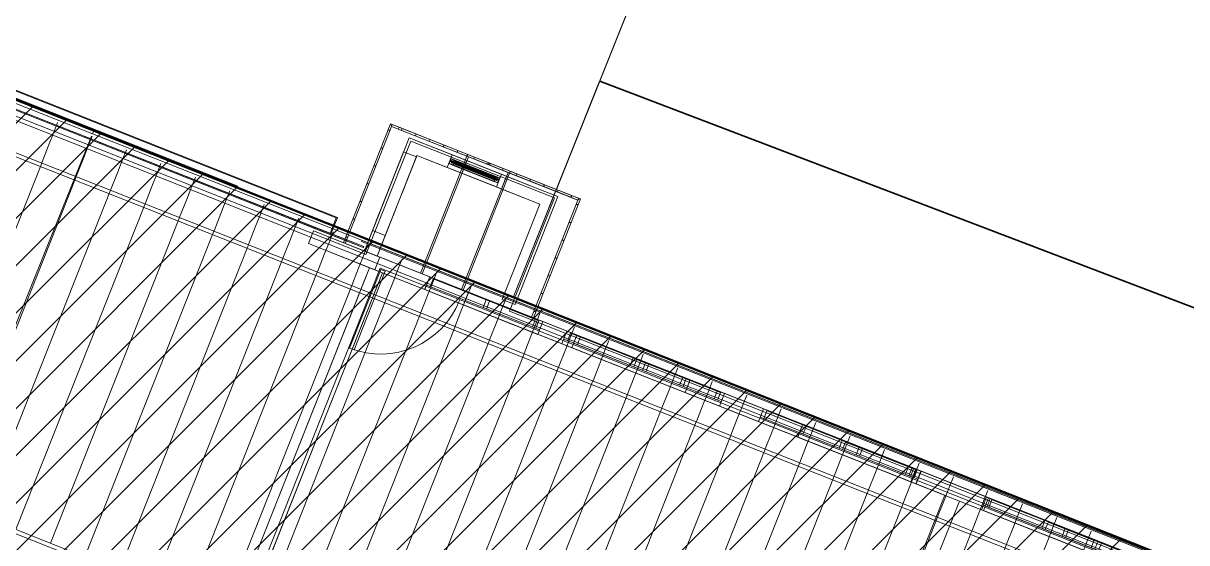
# Model space of a CAD drawing. Header units: metres. Extents: x -207 to 292, y -187 to 169.
# Drawn here: x -22.13 to -11.14, y 26.36 to 31.28 of the extents above; entities that cross this region are included whole.
import ezdxf

# ---------------------------------------------------------------- set-up
doc = ezdxf.new("R2010")
doc.units = ezdxf.units.M
doc.linetypes.add('Overhead', pattern=[0.003969, 0.002381, -0.001587])
for name, color, linetype, lineweight in [('A-CLNG', 7, 'Continuous', 9), ('A-DETL-GENF', 7, 'Continuous', 9), ('A-DETL-MEDM', 7, 'Continuous', 9), ('A-DOOR', 7, 'Continuous', 9), ('A-FLOR', 7, 'Continuous', 9), ('A-GLAZ', 7, 'Continuous', 9), ('A-ROOF', 7, 'Continuous', 9), ('A-ROOF-OTLN', 7, 'Continuous', 9), ('A-ROOF-PATT', 7, 'Continuous', 9), ('BORDE CAMINO', 7, 'Continuous', 35), ('C-BLDG-PADS', 7, 'Continuous', 9), ('C-TOPO', 7, 'Continuous', 9), ('edificios', 7, 'Continuous', 50), ('I-WALL', 7, 'Continuous', 9), ('VEREDAS', 7, 'Continuous', 9)]:
    doc.layers.add(name, color=color, linetype=linetype, lineweight=lineweight)
doc.layers.add('PR10-ARQ-PL-001-Emplazamiento-C-1_dwg', color=7, linetype='Continuous', lineweight=9, true_color=0x767676)
pattern_1 = [(45, (0, 0), (-0.2245064, 0.2245064), [])]

# ---------------------------------------------------------------- blocks, each defined once
blk = doc.blocks.new('FP_2-PLANTA EMPLAZAMIENTO ACTUALIZADO')
at = {"layer": 'A-ROOF'}
blk.add_line((-11.203, 26.164), (-31.747, 34.294), dxfattribs=at)
at = {"layer": 'A-ROOF-PATT', "color": 254, "true_color": 0xcbe5d8}
for p, q in [((-21.809, 30.337), (-21.843, 30.252)), ((-21.843, 30.252), (-21.895, 30.12)), ((-21.895, 30.12), (-21.959, 29.957)), ((-21.517, 30.123), (-21.569, 29.992)), ((-21.484, 30.208), (-21.517, 30.123)), ((-21.158, 30.079), (-21.192, 29.994)), ((-21.569, 29.992), (-21.634, 29.828)), ((-21.192, 29.994), (-21.244, 29.863)), ((-20.833, 29.95), (-20.867, 29.865)), ((-21.244, 29.863), (-21.309, 29.7)), ((-20.867, 29.865), (-20.919, 29.734)), ((-20.507, 29.822), (-20.541, 29.737)), ((-20.919, 29.734), (-20.983, 29.571)), ((-20.541, 29.737), (-20.593, 29.605)), ((-20.182, 29.693), (-20.216, 29.608)), ((-20.593, 29.605), (-20.658, 29.442)), ((-20.216, 29.608), (-20.268, 29.477)), ((-19.857, 29.564), (-19.89, 29.479)), ((-20.268, 29.477), (-20.332, 29.313)), ((-19.89, 29.479), (-19.942, 29.348)), ((-19.942, 29.348), (-20.007, 29.184)), ((-19.565, 29.35), (-19.617, 29.219)), ((-19.531, 29.435), (-19.565, 29.35)), ((-19.206, 29.306), (-19.239, 29.221)), ((-19.617, 29.219), (-19.681, 29.056)), ((-19.239, 29.221), (-19.291, 29.09)), ((-18.88, 29.178), (-18.914, 29.093)), ((-19.291, 29.09), (-19.356, 28.927)), ((-18.914, 29.093), (-18.966, 28.961)), ((-18.555, 29.049), (-18.588, 28.964)), ((-18.966, 28.961), (-19.03, 28.798)), ((-18.588, 28.964), (-18.64, 28.833)), ((-18.229, 28.92), (-18.263, 28.835)), ((-18.64, 28.833), (-18.705, 28.669)), ((-18.263, 28.835), (-18.315, 28.704)), ((-18.315, 28.704), (-18.38, 28.541)), ((-17.938, 28.706), (-17.99, 28.575)), ((-17.904, 28.791), (-17.938, 28.706)), ((-17.99, 28.575), (-18.054, 28.412)), ((-17.612, 28.578), (-17.664, 28.446)), ((-17.578, 28.662), (-17.612, 28.578)), ((-17.253, 28.534), (-17.287, 28.449)), ((-17.664, 28.446), (-17.729, 28.283)), ((-17.287, 28.449), (-17.339, 28.317)), ((-16.928, 28.405), (-16.961, 28.32)), ((-17.339, 28.317), (-17.403, 28.154)), ((-16.961, 28.32), (-17.013, 28.189)), ((-16.602, 28.276), (-16.636, 28.191)), ((-17.013, 28.189), (-17.078, 28.025)), ((-16.636, 28.191), (-16.688, 28.06)), ((-16.277, 28.147), (-16.31, 28.062)), ((-16.688, 28.06), (-16.752, 27.897)), ((-16.31, 28.062), (-16.362, 27.931)), ((-16.362, 27.931), (-16.427, 27.768)), ((-15.985, 27.934), (-16.037, 27.802)), ((-15.951, 28.019), (-15.985, 27.934)), ((-15.659, 27.805), (-15.711, 27.674)), ((-15.626, 27.89), (-15.659, 27.805)), ((-16.037, 27.802), (-16.101, 27.639)), ((-15.3, 27.761), (-15.334, 27.676)), ((-15.711, 27.674), (-15.776, 27.51)), ((-15.334, 27.676), (-15.386, 27.545)), ((-14.975, 27.632), (-15.009, 27.547)), ((-15.386, 27.545), (-15.451, 27.381)), ((-15.009, 27.547), (-15.061, 27.416)), ((-14.649, 27.503), (-14.683, 27.418)), ((-15.061, 27.416), (-15.125, 27.253)), ((-14.683, 27.418), (-14.735, 27.287)), ((-14.324, 27.375), (-14.358, 27.29)), ((-14.735, 27.287), (-14.8, 27.124)), ((-14.358, 27.29), (-14.41, 27.158)), ((-14.41, 27.158), (-14.474, 26.995)), ((-14.032, 27.161), (-14.084, 27.03)), ((-13.999, 27.246), (-14.032, 27.161)), ((-13.673, 27.117), (-13.707, 27.032)), ((-14.084, 27.03), (-14.149, 26.866)), ((-13.707, 27.032), (-13.759, 26.901)), ((-13.348, 26.988), (-13.381, 26.903)), ((-13.759, 26.901), (-13.823, 26.738)), ((-13.381, 26.903), (-13.433, 26.772)), ((-13.022, 26.859), (-13.056, 26.774)), ((-13.433, 26.772), (-13.498, 26.609)), ((-13.056, 26.774), (-13.108, 26.643)), ((-12.697, 26.731), (-12.73, 26.646)), ((-13.108, 26.643), (-13.172, 26.48)), ((-12.73, 26.646), (-12.782, 26.514)), ((-12.371, 26.602), (-12.405, 26.517)), ((-12.782, 26.514), (-12.847, 26.351)), ((-12.405, 26.517), (-12.457, 26.386)), ((-12.457, 26.386), (-12.522, 26.222)), ((-12.08, 26.388), (-12.132, 26.257)), ((-12.046, 26.473), (-12.08, 26.388))]:
    blk.add_line(p, q, dxfattribs=at)
blk = doc.blocks.new('Ventana Fija Truebond QT - FCA_N_Ventana Fija 500 x 1250-2101290-PLANTA EMPLAZAMIENTO ACTUALIZADO')
at = {"layer": 'A-GLAZ'}
for p, q in [((-0.25, 0.025), (-0.25, 0.022)), ((0.25, 0.025), (-0.25, 0.025)), ((-0.25, 0.025), (0.25, 0.025)), ((-0.25, 0.022), (-0.25, 0.025)), ((0.25, 0.022), (-0.25, 0.022)), ((0.25, 0.022), (-0.25, 0.022)), ((-0.249, 0.022), (-0.248, 0.024)), ((-0.248, 0.024), (-0.249, 0.022)), ((0.249, 0.022), (-0.249, 0.022)), ((-0.249, 0.022), (0.249, 0.022)), ((0.248, 0.024), (-0.248, 0.024)), ((0.248, 0.024), (-0.248, 0.024)), ((-0.246, 0.01), (-0.247, 0.008)), ((-0.247, 0.008), (-0.246, 0.01)), ((0.247, 0.008), (-0.247, 0.008)), ((0.247, 0.008), (-0.247, 0.008)), ((-0.246, 0.024), (-0.246, 0.01)), ((0.246, 0.024), (-0.246, 0.024)), ((-0.246, 0.024), (0.246, 0.024)), ((-0.246, 0.01), (-0.246, 0.024)), ((0.246, 0.01), (-0.246, 0.01)), ((-0.246, 0.01), (0.246, 0.01)), ((-0.244, 0.008), (-0.244, 0.009)), ((-0.244, 0.009), (-0.244, -0.001)), ((0.244, 0.009), (-0.244, 0.009)), ((-0.244, 0.009), (-0.244, 0.008)), ((-0.244, 0.009), (0.244, 0.009)), ((-0.244, -0.001), (-0.244, 0.009)), ((0.244, 0.008), (-0.244, 0.008)), ((-0.244, 0.008), (0.244, 0.008)), ((-0.235, 0.008), (-0.234, 0.009)), ((-0.234, 0.009), (-0.235, 0.008)), ((-0.235, 0), (-0.235, 0.008)), ((0.235, 0.008), (-0.235, 0.008)), ((-0.235, 0.008), (-0.235, 0)), ((-0.235, 0.008), (0.235, 0.008)), ((-0.234, -0.001), (-0.235, 0)), ((0.235, 0), (-0.235, 0)), ((-0.235, 0), (-0.234, -0.001)), ((-0.235, 0), (0.235, 0)), ((-0.234, 0.009), (-0.234, 0.008)), ((0.234, 0.009), (-0.234, 0.009)), ((-0.234, 0.009), (0.234, 0.009)), ((-0.234, 0.008), (-0.234, 0.009)), ((0.234, 0.008), (-0.234, 0.008)), ((0.234, 0.008), (-0.234, 0.008)), ((-0.232, 0.01), (-0.232, 0.024)), ((0.232, 0.024), (-0.232, 0.024)), ((0.232, 0.024), (-0.232, 0.024)), ((-0.232, 0.024), (-0.232, 0.01)), ((-0.231, 0.008), (-0.232, 0.01)), ((0.232, 0.01), (-0.232, 0.01)), ((-0.232, 0.01), (-0.231, 0.008)), ((-0.232, 0.01), (0.232, 0.01)), ((0.231, 0.008), (-0.231, 0.008)), ((-0.231, 0.008), (0.231, 0.008)), ((-0.215, 0.022), (-0.216, 0.022)), ((-0.216, 0.022), (-0.216, 0.018)), ((0.216, 0.022), (-0.216, 0.022)), ((-0.216, 0.022), (-0.215, 0.022)), ((-0.216, 0.022), (0.216, 0.022)), ((-0.216, 0.018), (-0.216, 0.022)), ((-0.216, -0.006), (-0.216, 0.018)), ((-0.216, 0.018), (-0.216, -0.006)), ((-0.216, 0.018), (0.216, 0.018)), ((-0.216, 0.018), (0.216, 0.018)), ((-0.216, 0.018), (-0.215, 0.017)), ((0.216, 0.018), (-0.216, 0.018)), ((-0.216, 0.018), (0.216, 0.018)), ((-0.215, 0.017), (-0.216, 0.018)), ((-0.215, 0.024), (-0.215, 0.022)), ((0.215, 0.024), (-0.215, 0.024)), ((-0.215, 0.024), (0.215, 0.024)), ((-0.215, 0.022), (-0.215, 0.024)), ((0.215, 0.022), (-0.215, 0.022)), ((-0.215, 0.022), (0.215, 0.022)), ((0.215, 0.017), (-0.215, 0.017)), ((0.215, 0.017), (-0.215, 0.017)), ((-0.213, 0.017), (-0.213, 0.018)), ((0.213, 0.018), (-0.213, 0.018)), ((0.213, 0.018), (-0.213, 0.018)), ((-0.213, 0.018), (-0.213, 0.017)), ((0.213, 0.017), (-0.213, 0.017)), ((-0.213, 0.017), (0.213, 0.017)), ((-0.212, 0.018), (-0.212, 0.016)), ((0.212, 0.018), (-0.212, 0.018)), ((-0.212, 0.018), (0.212, 0.018)), ((-0.212, 0.016), (-0.212, 0.018)), ((0.212, 0.016), (-0.212, 0.016)), ((0.212, 0.016), (-0.212, 0.016)), ((-0.211, 0.016), (-0.211, 0.018)), ((0.211, 0.018), (-0.211, 0.018)), ((0.211, 0.018), (-0.211, 0.018)), ((-0.211, 0.018), (-0.211, 0.016)), ((0.211, 0.016), (-0.211, 0.016)), ((-0.211, 0.016), (0.211, 0.016)), ((-0.21, 0.018), (-0.209, 0.016)), ((0.21, 0.018), (-0.21, 0.018)), ((-0.21, 0.018), (0.21, 0.018)), ((-0.209, 0.016), (-0.21, 0.018)), ((-0.208, 0.016), (-0.209, 0.018)), ((0.209, 0.018), (-0.209, 0.018)), ((0.209, 0.018), (-0.209, 0.018)), ((-0.209, 0.018), (-0.208, 0.016)), ((0.209, 0.016), (-0.209, 0.016)), ((0.209, 0.016), (-0.209, 0.016)), ((-0.208, 0.022), (-0.208, 0.025)), ((0.208, 0.025), (-0.208, 0.025)), ((0.208, 0.025), (-0.208, 0.025)), ((-0.208, 0.025), (-0.208, 0.022)), ((0.208, 0.022), (-0.208, 0.022)), ((-0.208, 0.022), (0.208, 0.022)), ((0.208, 0.016), (-0.208, 0.016)), ((-0.208, 0.016), (0.208, 0.016)), ((-0.205, 0.017), (-0.207, 0.022)), ((0.207, 0.022), (-0.207, 0.022)), ((0.207, 0.022), (-0.207, 0.022)), ((-0.207, 0.022), (-0.205, 0.017)), ((-0.207, 0.018), (-0.207, 0.017)), ((0.207, 0.018), (-0.207, 0.018)), ((-0.207, 0.018), (0.207, 0.018)), ((-0.207, 0.017), (-0.207, 0.018)), ((-0.207, 0.017), (-0.205, 0.017)), ((0.207, 0.017), (-0.207, 0.017)), ((-0.207, 0.017), (0.207, 0.017)), ((-0.205, 0.017), (-0.207, 0.017)), ((0.205, 0.017), (-0.205, 0.017)), ((-0.205, 0.017), (0.205, 0.017)), ((0.205, 0.017), (0.207, 0.022)), ((0.205, 0.017), (0.207, 0.022)), ((0.207, 0.017), (0.205, 0.017)), ((0.207, 0.017), (0.205, 0.017)), ((0.207, 0.018), (0.207, 0.017)), ((0.207, 0.018), (0.207, 0.017)), ((0.208, 0.022), (0.208, 0.025)), ((0.208, 0.022), (0.208, 0.025)), ((0.208, 0.016), (0.209, 0.018)), ((0.208, 0.016), (0.209, 0.018)), ((0.21, 0.018), (0.209, 0.016)), ((0.21, 0.018), (0.209, 0.016)), ((0.211, 0.016), (0.211, 0.018)), ((0.211, 0.016), (0.211, 0.018)), ((0.212, 0.018), (0.212, 0.016)), ((0.212, 0.018), (0.212, 0.016)), ((0.213, 0.017), (0.213, 0.018)), ((0.213, 0.017), (0.213, 0.018)), ((0.215, 0.024), (0.215, 0.022)), ((0.215, 0.024), (0.215, 0.022)), ((0.215, 0.022), (0.216, 0.022)), ((0.215, 0.022), (0.216, 0.022)), ((0.216, 0.018), (0.215, 0.017)), ((0.216, 0.018), (0.215, 0.017)), ((0.216, 0.022), (0.216, 0.018)), ((0.216, 0.022), (0.216, 0.018)), ((0.216, 0.018), (0.216, -0.006)), ((0.216, 0.018), (0.216, -0.006)), ((0.231, 0.008), (0.232, 0.01)), ((0.231, 0.008), (0.232, 0.01)), ((0.232, 0.01), (0.232, 0.024)), ((0.232, 0.01), (0.232, 0.024)), ((0.235, 0.008), (0.234, 0.009)), ((0.234, 0.009), (0.234, 0.008)), ((0.235, 0.008), (0.234, 0.009)), ((0.234, 0.009), (0.234, 0.008)), ((0.234, -0.001), (0.235, 0)), ((0.234, -0.001), (0.235, 0)), ((0.235, 0), (0.235, 0.008)), ((0.235, 0), (0.235, 0.008)), ((0.244, 0.008), (0.244, 0.009)), ((0.244, 0.009), (0.244, -0.001)), ((0.244, 0.008), (0.244, 0.009)), ((0.244, 0.009), (0.244, -0.001)), ((0.246, 0.024), (0.246, 0.01)), ((0.246, 0.024), (0.246, 0.01)), ((0.246, 0.01), (0.247, 0.008)), ((0.246, 0.01), (0.247, 0.008)), ((0.249, 0.022), (0.248, 0.024)), ((0.249, 0.022), (0.248, 0.024)), ((0.25, 0.025), (0.25, 0.022)), ((0.25, 0.025), (0.25, 0.022)), ((-0.25, -0.023), (-0.25, -0.025)), ((0.25, -0.023), (-0.25, -0.023)), ((-0.25, -0.023), (0.25, -0.023)), ((-0.25, -0.025), (-0.25, -0.023)), ((-0.25, -0.025), (0.25, -0.025)), ((0.25, -0.025), (-0.25, -0.025)), ((-0.249, -0.024), (-0.249, -0.023)), ((0.249, -0.023), (-0.249, -0.023)), ((0.249, -0.023), (-0.249, -0.023)), ((-0.249, -0.023), (-0.249, -0.024)), ((0.249, -0.024), (-0.249, -0.024)), ((-0.249, -0.024), (0.249, -0.024)), ((-0.247, 0), (-0.246, -0.002)), ((0.247, 0), (-0.247, 0)), ((-0.247, 0), (0.247, 0)), ((-0.246, -0.002), (-0.247, 0)), ((-0.246, -0.002), (-0.246, -0.024)), ((0.246, -0.002), (-0.246, -0.002)), ((-0.246, -0.002), (0.246, -0.002)), ((-0.246, -0.024), (-0.246, -0.002)), ((0.246, -0.024), (-0.246, -0.024)), ((0.246, -0.024), (-0.246, -0.024)), ((-0.244, -0.001), (-0.244, 0)), ((0.244, 0), (-0.244, 0)), ((0.244, 0), (-0.244, 0)), ((-0.244, 0), (-0.244, -0.001)), ((0.244, -0.001), (-0.244, -0.001)), ((-0.244, -0.001), (0.244, -0.001)), ((-0.234, 0), (-0.234, -0.001)), ((0.234, 0), (-0.234, 0)), ((-0.234, 0), (0.234, 0)), ((-0.234, -0.001), (-0.234, 0)), ((0.234, -0.001), (-0.234, -0.001)), ((-0.234, -0.001), (0.234, -0.001)), ((-0.232, -0.004), (-0.231, 0)), ((-0.231, 0), (-0.232, -0.004)), ((0.232, -0.004), (-0.232, -0.004)), ((-0.232, -0.004), (0.232, -0.004)), ((0.231, 0), (-0.231, 0)), ((0.231, 0), (-0.231, 0)), ((-0.231, -0.007), (-0.229, -0.006)), ((-0.229, -0.006), (-0.231, -0.007)), ((-0.23, -0.009), (-0.231, -0.007)), ((0.231, -0.007), (-0.231, -0.007)), ((-0.231, -0.007), (-0.23, -0.009)), ((-0.231, -0.007), (0.231, -0.007)), ((-0.228, -0.01), (-0.23, -0.009)), ((0.23, -0.009), (-0.23, -0.009)), ((-0.23, -0.009), (-0.228, -0.01)), ((-0.23, -0.009), (0.23, -0.009)), ((-0.229, -0.006), (-0.229, -0.007)), ((0.229, -0.006), (-0.229, -0.006)), ((-0.229, -0.006), (0.229, -0.006)), ((-0.229, -0.007), (-0.229, -0.006)), ((-0.229, -0.007), (-0.227, -0.007)), ((0.229, -0.007), (-0.229, -0.007)), ((-0.229, -0.007), (0.229, -0.007)), ((-0.227, -0.007), (-0.229, -0.007)), ((0.228, -0.01), (-0.228, -0.01)), ((-0.228, -0.01), (0.228, -0.01)), ((-0.228, -0.025), (-0.227, -0.025)), ((0.228, -0.025), (-0.228, -0.025)), ((-0.228, -0.025), (0.228, -0.025)), ((-0.227, -0.025), (-0.228, -0.025)), ((-0.227, -0.007), (-0.227, -0.004)), ((0.227, -0.004), (-0.227, -0.004)), ((0.227, -0.004), (-0.227, -0.004)), ((-0.227, -0.004), (-0.227, -0.007)), ((0.227, -0.007), (-0.227, -0.007)), ((-0.227, -0.007), (0.227, -0.007)), ((-0.227, -0.025), (-0.227, -0.025)), ((0.227, -0.025), (-0.227, -0.025)), ((0.227, -0.025), (-0.227, -0.025)), ((0.227, -0.025), (-0.227, -0.025)), ((-0.227, -0.025), (0.227, -0.025)), ((-0.227, -0.025), (-0.227, -0.025)), ((-0.216, -0.006), (-0.218, -0.007)), ((-0.218, -0.007), (-0.216, -0.006)), ((-0.218, -0.007), (-0.218, -0.007)), ((0.218, -0.007), (-0.218, -0.007)), ((-0.218, -0.007), (-0.212, -0.01)), ((0.218, -0.007), (-0.218, -0.007)), ((-0.218, -0.007), (0.218, -0.007)), ((-0.218, -0.007), (-0.218, -0.007)), ((-0.218, -0.007), (0.218, -0.007)), ((-0.212, -0.01), (-0.218, -0.007)), ((-0.215, -0.006), (-0.216, -0.005)), ((-0.216, -0.005), (-0.216, -0.006)), ((0.216, -0.005), (-0.216, -0.005)), ((-0.216, -0.005), (-0.215, -0.006)), ((-0.216, -0.005), (0.216, -0.005)), ((-0.216, -0.006), (-0.216, -0.005)), ((-0.216, -0.006), (0.216, -0.006)), ((0.216, -0.006), (-0.216, -0.006)), ((0.216, -0.006), (-0.216, -0.006)), ((-0.216, -0.006), (0.216, -0.006)), ((-0.215, -0.006), (-0.215, -0.006)), ((0.215, -0.006), (-0.215, -0.006)), ((0.215, -0.006), (-0.215, -0.006)), ((-0.215, -0.006), (0.215, -0.006)), ((-0.215, -0.006), (-0.215, -0.006)), ((-0.215, -0.006), (0.215, -0.006)), ((-0.212, -0.005), (-0.212, -0.006)), ((0.212, -0.005), (-0.212, -0.005)), ((-0.212, -0.005), (0.212, -0.005)), ((-0.212, -0.006), (-0.212, -0.005)), ((0.212, -0.006), (-0.212, -0.006)), ((0.212, -0.006), (-0.212, -0.006)), ((0.212, -0.01), (-0.212, -0.01)), ((0.212, -0.01), (-0.212, -0.01)), ((-0.21, -0.006), (-0.21, -0.005)), ((0.21, -0.005), (-0.21, -0.005)), ((0.21, -0.005), (-0.21, -0.005)), ((-0.21, -0.005), (-0.21, -0.006)), ((0.21, -0.006), (-0.21, -0.006)), ((-0.21, -0.006), (0.21, -0.006)), ((-0.207, -0.006), (-0.208, -0.006)), ((0.208, -0.006), (-0.208, -0.006)), ((0.208, -0.006), (-0.208, -0.006)), ((-0.208, -0.006), (-0.207, -0.006)), ((-0.208, -0.025), (-0.208, -0.01)), ((0.208, -0.01), (-0.208, -0.01)), ((0.208, -0.01), (-0.208, -0.01)), ((-0.208, -0.01), (-0.208, -0.025)), ((0.208, -0.025), (-0.208, -0.025)), ((-0.208, -0.025), (0.208, -0.025)), ((-0.207, -0.01), (-0.206, -0.006)), ((0.207, -0.006), (-0.207, -0.006)), ((-0.206, -0.006), (-0.207, -0.01)), ((-0.207, -0.006), (0.207, -0.006)), ((0.207, -0.01), (-0.207, -0.01)), ((-0.207, -0.01), (0.207, -0.01)), ((0.206, -0.006), (-0.206, -0.006)), ((0.206, -0.006), (-0.206, -0.006)), ((0.207, -0.01), (0.206, -0.006)), ((0.207, -0.01), (0.206, -0.006)), ((0.207, -0.006), (0.208, -0.006)), ((0.207, -0.006), (0.208, -0.006)), ((0.208, -0.025), (0.208, -0.01)), ((0.208, -0.025), (0.208, -0.01)), ((0.21, -0.006), (0.21, -0.005)), ((0.21, -0.006), (0.21, -0.005)), ((0.212, -0.005), (0.212, -0.006)), ((0.212, -0.005), (0.212, -0.006)), ((0.218, -0.007), (0.212, -0.01)), ((0.218, -0.007), (0.212, -0.01)), ((0.215, -0.006), (0.216, -0.005)), ((0.215, -0.006), (0.216, -0.005)), ((0.215, -0.006), (0.215, -0.006)), ((0.215, -0.006), (0.215, -0.006)), ((0.216, -0.005), (0.216, -0.006)), ((0.216, -0.005), (0.216, -0.006)), ((0.216, -0.006), (0.218, -0.007)), ((0.216, -0.006), (0.218, -0.007)), ((0.218, -0.007), (0.218, -0.007)), ((0.218, -0.007), (0.218, -0.007)), ((0.227, -0.007), (0.227, -0.004)), ((0.227, -0.007), (0.227, -0.004)), ((0.229, -0.007), (0.227, -0.007)), ((0.229, -0.007), (0.227, -0.007)), ((0.228, -0.025), (0.227, -0.025)), ((0.227, -0.025), (0.227, -0.025)), ((0.228, -0.025), (0.227, -0.025)), ((0.227, -0.025), (0.227, -0.025)), ((0.228, -0.01), (0.23, -0.009)), ((0.228, -0.01), (0.23, -0.009)), ((0.231, -0.007), (0.229, -0.006)), ((0.229, -0.006), (0.229, -0.007)), ((0.231, -0.007), (0.229, -0.006)), ((0.229, -0.006), (0.229, -0.007)), ((0.23, -0.009), (0.231, -0.007)), ((0.23, -0.009), (0.231, -0.007)), ((0.232, -0.004), (0.231, 0)), ((0.232, -0.004), (0.231, 0)), ((0.234, 0), (0.234, -0.001)), ((0.234, 0), (0.234, -0.001)), ((0.244, -0.001), (0.244, 0)), ((0.244, -0.001), (0.244, 0)), ((0.247, 0), (0.246, -0.002)), ((0.247, 0), (0.246, -0.002)), ((0.246, -0.002), (0.246, -0.024)), ((0.246, -0.002), (0.246, -0.024)), ((0.249, -0.024), (0.249, -0.023)), ((0.249, -0.024), (0.249, -0.023)), ((0.25, -0.023), (0.25, -0.025)), ((0.25, -0.023), (0.25, -0.025))]:
    blk.add_line(p, q, dxfattribs=at)
blk = doc.blocks.new('M_Door-Opening - 800 x 2100 mm-2101246-PLANTA EMPLAZAMIENTO ACTUALIZADO')
at = {"layer": 'A-DETL-GENF', "linetype": 'Overhead'}
for p, q in [((0.392, 0.065), (-0.408, 0.065)), ((-0.408, -0.065), (0.392, -0.065))]:
    blk.add_line(p, q, dxfattribs=at)
at = {"layer": 'A-DETL-MEDM'}
for p, q in [((-0.408, 0.065), (-0.408, -0.065)), ((0.392, -0.065), (0.392, 0.065))]:
    blk.add_line(p, q, dxfattribs=at)
blk = doc.blocks.new('M_Door-Exterior-Single-Two_Lite - FCA_N_Puerta de aluminio 2 800 x 2100mm 2-2101926-PLANTA EMPLAZAMIENTO ACTUALIZADO')
at = {"layer": 'A-DOOR'}
for p, q in [((0.4, 0.84635), (0.355, 0.84635)), ((0.355, 0.84635), (0.355, 0.04635)), ((0.4, 0.04635), (0.4, 0.84635)), ((0.355, 0.04635), (0.4, 0.04635))]:
    blk.add_line(p, q, dxfattribs=at)
blk.add_arc((0.4, 0.04635), 0.8, 90, 180, dxfattribs=at)
blk = doc.blocks.new('FCA_N_Ventana corredera - FCA_N_Ventana corredera B 0_60 X 1_60-2102320-PLANTA EMPLAZAMIENTO ACTUALIZADO')
at = {"layer": 'A-GLAZ'}
for p, q in [((0.8, 0.065), (-0.8, 0.065)), ((-0.8, 0.065), (-0.8, -0.065)), ((-0.8, 0.065), (0.8, 0.065)), ((-0.762, -0.018), (-0.762, 0.065)), ((-0.762, 0.065), (-0.762, -0.018)), ((0, 0.06), (-0.762, 0.06)), ((-0.727, 0.065), (-0.727, 0.06)), ((-0.035, 0.063), (-0.727, 0.063)), ((-0.035, 0.065), (-0.035, 0.06)), ((0, 0.06), (0, 0.065)), ((0, 0.06), (0.762, 0.06)), ((0, 0.06), (0, -0.018)), ((0.035, -0.018), (0.035, 0.06)), ((0.035, 0.058), (0.727, 0.058)), ((0.727, -0.018), (0.727, 0.06)), ((0.762, 0.065), (0.762, -0.018)), ((0.8, -0.065), (0.8, 0.065)), ((-0.8, -0.018), (0.8, -0.018)), ((-0.8, -0.018), (0.8, -0.018)), ((-0.8, -0.065), (0.8, -0.065))]:
    blk.add_line(p, q, dxfattribs=at)
blk = doc.blocks.new('FCA_N_Ventana corredera - FCA_N_Ventana corredera B 1_15 x 1_15-2103468-PLANTA EMPLAZAMIENTO ACTUALIZADO')
at = {"layer": 'A-GLAZ'}
for p, q in [((0.575, 0.065), (-0.575, 0.065)), ((-0.575, 0.065), (-0.575, -0.065)), ((-0.575, 0.065), (0.575, 0.065)), ((-0.537, -0.018), (-0.537, 0.065)), ((-0.537, 0.065), (-0.537, -0.018)), ((0, 0.06), (-0.537, 0.06)), ((-0.502, 0.065), (-0.502, 0.06)), ((-0.035, 0.063), (-0.502, 0.063)), ((-0.035, 0.065), (-0.035, 0.06)), ((0, 0.06), (0, 0.065)), ((0, 0.06), (0.537, 0.06)), ((0, 0.06), (0, -0.018)), ((0.035, -0.018), (0.035, 0.06)), ((0.035, 0.058), (0.502, 0.058)), ((0.502, -0.018), (0.502, 0.06)), ((0.537, 0.065), (0.537, -0.018)), ((0.575, -0.065), (0.575, 0.065)), ((-0.575, -0.018), (0.575, -0.018)), ((-0.575, -0.018), (0.575, -0.018)), ((-0.575, -0.065), (0.575, -0.065))]:
    blk.add_line(p, q, dxfattribs=at)
blk = doc.blocks.new('YADRAN_LASQUEMAS_ARQ_MO_001_OFIC ADM_rvt-1-PLANTA EMPLAZAMIENTO ACTUALIZADO')
at = {"layer": 'A-ROOF-PATT', "true_color": 0x008040}
h = blk.add_hatch(dxfattribs=at)
h.set_pattern_fill('FP_5', color=116, style=0, pattern_type=2)
h.set_pattern_definition([(248.41, (-22.244, 28.286), (0.325444, -0.128787), [])])
h.paths.add_polyline_path([(-12.582, 22.681), (-11.363, 25.762), (-31.907, 33.891), (-33.126, 30.811), (-12.632, 22.701)])
at = {"layer": 'A-ROOF-PATT', "true_color": 0xc0c0c0}
h = blk.add_hatch(dxfattribs=at)
h.set_pattern_fill('FP_19', color=9, style=0, pattern_type=2)
h.set_pattern_definition([(180, (-18.879, 29.76), (-2e-17, -0.1684), [])])
h.paths.add_polyline_path([(-19.093, 29.195), (-18.655, 30.301), (-18.668, 30.319), (-19.11, 29.202)])
h = blk.add_hatch(dxfattribs=at)
h.set_pattern_fill('FP_18', color=9, style=0, pattern_type=2)
h.set_pattern_definition([(180, (-18.66, 30.314), (-2e-17, -0.1684), [])])
h.paths.add_polyline_path([(-18.655, 30.301), (-18.655, 30.322), (-18.663, 30.319)])
h = blk.add_hatch(dxfattribs=at)
h.set_pattern_fill('FP_17', color=9, style=0, pattern_type=2)
h.set_pattern_definition([(248.41, (-18.295, 30.169), (0.13186, -0.05218), [])])
h.paths.add_polyline_path([(-17.943, 30.02), (-17.936, 30.037), (-18.648, 30.319), (-18.648, 30.299), (-18.304, 30.162)])
h = blk.add_hatch(dxfattribs=at)
h.set_pattern_fill('FP_16', color=9, style=0, pattern_type=2)
h.set_pattern_definition([(180, (-17.738, 29.949), (-2e-17, -0.1684), [])])
h.paths.add_polyline_path([(-17.541, 29.861), (-17.534, 29.878), (-17.936, 30.037), (-17.943, 30.02), (-17.774, 29.953)])
h = blk.add_hatch(dxfattribs=at)
h.set_pattern_fill('FP_15', color=9, style=0, pattern_type=2)
h.set_pattern_definition([(68.41, (-17.215, 29.742), (-0.129815, 0.05137), [])])
h.paths.add_polyline_path([(-16.895, 29.605), (-16.895, 29.625), (-17.534, 29.878), (-17.541, 29.861), (-16.922, 29.616)])
h = blk.add_hatch(dxfattribs=at)
h.set_pattern_fill('FP_13', color=9, style=0, pattern_type=2)
h.set_pattern_definition([(180, (-17.102, 29.057), (-2e-17, -0.1684), [])])
h.paths.add_polyline_path([(-17.315, 28.492), (-16.871, 29.616), (-16.895, 29.605), (-17.333, 28.499)])
h = blk.add_hatch(dxfattribs=at)
h.set_pattern_fill('FP_14', color=9, style=0, pattern_type=2)
h.set_pattern_definition([(180, (-16.883, 29.61), (-2e-17, -0.1684), [])])
h.paths.add_polyline_path([(-16.895, 29.605), (-16.871, 29.616), (-16.888, 29.623)])
at = {"layer": 'A-CLNG'}
for p, q in [((-18.742, 28.916), (-19.824, 26.183)), ((-19.824, 26.183), (-18.742, 28.916)), ((-11.426, 26.021), (-18.742, 28.916)), ((-18.742, 28.916), (-11.426, 26.021))]:
    blk.add_line(p, q, dxfattribs=at)
at = {"layer": 'A-FLOR'}
for p, q in [((-31.783, 34.19), (-18.898, 29.091)), ((-18.898, 29.091), (-31.783, 34.19)), ((-18.898, 29.091), (-18.474, 30.162)), ((-18.474, 30.162), (-18.898, 29.091)), ((-18.474, 30.162), (-17.117, 29.626)), ((-17.117, 29.626), (-18.474, 30.162)), ((-17.117, 29.626), (-17.541, 28.554)), ((-17.541, 28.554), (-17.117, 29.626)), ((-21.827, 21.215), (-18.775, 28.929)), ((-18.775, 28.929), (-21.827, 21.215)), ((-18.775, 28.929), (-18.762, 28.962)), ((-18.762, 28.962), (-18.775, 28.929)), ((-18.762, 28.962), (-11.381, 26.041)), ((-11.381, 26.041), (-18.762, 28.962)), ((-17.541, 28.554), (-11.29, 26.08)), ((-11.29, 26.08), (-17.541, 28.554))]:
    blk.add_line(p, q, dxfattribs=at)
at = {"layer": 'A-ROOF'}
for p, q in [((-11.203, 26.164), (-31.747, 34.294)), ((-31.803, 34.155), (-11.259, 26.025)), ((-11.376, 25.728), (-31.92, 33.858)), ((-31.907, 33.891), (-11.363, 25.762)), ((-12.595, 22.647), (-33.139, 30.777)), ((-33.126, 30.811), (-12.582, 22.681)), ((-18.655, 30.301), (-19.093, 29.195)), ((-19.093, 29.195), (-18.655, 30.301)), ((-18.655, 30.301), (-17.943, 30.02)), ((-17.929, 30.014), (-18.655, 30.301)), ((-18.381, 28.913), (-17.943, 30.02)), ((-18.367, 28.908), (-17.929, 30.014)), ((-17.943, 30.02), (-17.541, 29.861)), ((-17.555, 29.866), (-17.929, 30.014)), ((-17.993, 28.76), (-17.555, 29.866)), ((-17.979, 28.754), (-17.541, 29.861)), ((-16.895, 29.605), (-17.555, 29.866)), ((-17.541, 29.861), (-16.895, 29.605)), ((-17.333, 28.499), (-16.895, 29.605)), ((-17.333, 28.499), (-16.895, 29.605)), ((-19.093, 29.195), (-18.367, 28.908)), ((-18.381, 28.913), (-19.093, 29.195)), ((-17.979, 28.754), (-18.381, 28.913)), ((-18.367, 28.908), (-17.993, 28.76)), ((-17.993, 28.76), (-17.333, 28.499)), ((-17.333, 28.499), (-17.979, 28.754))]:
    blk.add_line(p, q, dxfattribs=at)
at = {"layer": 'A-ROOF-OTLN'}
for p, q in [((-18.666, 30.326), (-19.11, 29.202)), ((-19.11, 29.202), (-18.666, 30.326)), ((-19.093, 29.195), (-18.655, 30.301)), ((-19.093, 29.195), (-18.655, 30.301)), ((-18.648, 30.319), (-18.666, 30.326)), ((-18.666, 30.326), (-18.584, 30.294)), ((-18.648, 30.319), (-18.655, 30.301)), ((-18.655, 30.301), (-17.943, 30.02)), ((-18.655, 30.301), (-18.591, 30.276)), ((-17.936, 30.037), (-18.648, 30.319)), ((-18.591, 30.276), (-18.584, 30.294)), ((-18.591, 30.276), (-17.879, 29.994)), ((-18.584, 30.294), (-17.872, 30.012)), ((-17.936, 30.037), (-17.943, 30.02)), ((-17.943, 30.02), (-17.541, 29.861)), ((-17.534, 29.878), (-17.936, 30.037)), ((-17.879, 29.994), (-17.872, 30.012)), ((-17.872, 30.012), (-17.601, 29.905)), ((-17.879, 29.994), (-17.608, 29.887)), ((-17.608, 29.887), (-17.601, 29.905)), ((-17.601, 29.905), (-16.955, 29.649)), ((-17.608, 29.887), (-16.962, 29.631)), ((-17.534, 29.878), (-17.541, 29.861)), ((-17.541, 29.861), (-16.895, 29.605)), ((-16.888, 29.623), (-17.534, 29.878)), ((-16.895, 29.605), (-17.333, 28.499)), ((-16.895, 29.605), (-17.333, 28.499)), ((-17.315, 28.492), (-16.871, 29.616)), ((-16.871, 29.616), (-17.315, 28.492)), ((-16.962, 29.631), (-16.955, 29.649)), ((-16.962, 29.631), (-16.895, 29.605)), ((-16.955, 29.649), (-16.871, 29.616)), ((-16.888, 29.623), (-16.895, 29.605)), ((-16.871, 29.616), (-16.888, 29.623)), ((-19.11, 29.202), (-19.093, 29.195)), ((-19.093, 29.195), (-19.11, 29.202)), ((-17.315, 28.492), (-17.333, 28.499)), ((-17.333, 28.499), (-17.315, 28.492))]:
    blk.add_line(p, q, dxfattribs=at)
at = {"layer": 'I-WALL'}
for p, q in [((-18.922, 29.155), (-31.76, 34.236)), ((-31.756, 34.245), (-18.918, 29.165)), ((-27.639, 32.784), (-19.178, 29.436)), ((-19.178, 29.436), (-27.639, 32.784)), ((-27.635, 32.793), (-19.165, 29.441)), ((-19.165, 29.441), (-27.635, 32.793)), ((-20.107, 29.738), (-23.991, 31.275)), ((-23.991, 31.275), (-20.107, 29.738)), ((-20.11, 29.729), (-23.985, 31.262)), ((-23.985, 31.262), (-20.11, 29.729)), ((-23.211, 30.853), (-20.49, 29.776)), ((-20.486, 29.785), (-23.207, 30.862)), ((-18.536, 30.074), (-18.488, 30.195)), ((-18.488, 30.195), (-18.536, 30.074)), ((-17.206, 29.687), (-18.488, 30.195)), ((-18.488, 30.195), (-17.943, 29.979)), ((-18.912, 29.123), (-18.536, 30.074)), ((-18.541, 30.061), (-18.835, 29.317)), ((-18.415, 30.026), (-18.791, 29.075)), ((-18.714, 29.269), (-18.42, 30.013)), ((-18.536, 30.074), (-18.541, 30.061)), ((-18.42, 30.013), (-18.541, 30.061)), ((-18.42, 30.013), (-18.541, 30.061)), ((-18.42, 30.013), (-18.415, 30.026)), ((-17.991, 29.858), (-18.415, 30.026)), ((-18.415, 30.026), (-17.254, 29.567)), ((-18.13, 29.913), (-18.082, 30.034)), ((-18.082, 30.034), (-18.13, 29.913)), ((-18.082, 30.034), (-17.617, 29.85)), ((-17.617, 29.85), (-18.082, 30.034)), ((-18.13, 29.913), (-17.665, 29.729)), ((-17.665, 29.729), (-18.13, 29.913)), ((-17.943, 29.979), (-17.991, 29.858)), ((-17.943, 29.979), (-17.569, 29.831)), ((-20.486, 29.785), (-20.49, 29.776)), ((-20.49, 29.776), (-20.486, 29.785)), ((-19.369, 29.343), (-20.486, 29.785)), ((-17.617, 29.71), (-17.991, 29.858)), ((-17.617, 29.85), (-17.665, 29.729)), ((-17.617, 29.85), (-17.665, 29.729)), ((-17.569, 29.831), (-17.617, 29.71)), ((-17.569, 29.831), (-17.206, 29.687)), ((-20.49, 29.776), (-19.372, 29.334)), ((-20.107, 29.738), (-20.11, 29.729)), ((-20.11, 29.729), (-20.107, 29.738)), ((-17.254, 29.567), (-17.617, 29.71)), ((-17.206, 29.687), (-17.085, 29.64)), ((-17.206, 29.687), (-17.085, 29.64)), ((-17.61, 28.666), (-17.254, 29.567)), ((-17.254, 29.567), (-17.61, 28.666)), ((-17.489, 28.618), (-17.085, 29.64)), ((-17.085, 29.64), (-17.489, 28.618)), ((-19.372, 29.334), (-19.369, 29.343)), ((-19.369, 29.343), (-19.372, 29.334)), ((-19.353, 29.337), (-19.369, 29.343)), ((-19.178, 29.436), (-19.236, 29.29)), ((-19.236, 29.29), (-19.178, 29.436)), ((-19.169, 29.432), (-19.227, 29.287)), ((-19.227, 29.287), (-19.169, 29.432)), ((-19.165, 29.441), (-19.169, 29.432)), ((-19.169, 29.432), (-19.165, 29.441)), ((-19.441, 29.193), (-19.393, 29.314)), ((-19.441, 29.193), (-19.393, 29.314)), ((-19.393, 29.314), (-11.378, 26.142)), ((-18.912, 29.123), (-19.393, 29.314)), ((-19.372, 29.334), (-19.357, 29.328)), ((-19.357, 29.328), (-19.353, 29.337)), ((-19.353, 29.337), (-19.357, 29.328)), ((-19.357, 29.328), (-18.922, 29.155)), ((-18.918, 29.165), (-19.353, 29.337)), ((-19.227, 29.287), (-19.236, 29.29)), ((-19.236, 29.29), (-19.227, 29.287)), ((-18.835, 29.317), (-18.912, 29.123)), ((-18.835, 29.317), (-18.714, 29.269)), ((-18.835, 29.317), (-18.714, 29.269)), ((-18.791, 29.075), (-18.714, 29.269)), ((-19.441, 29.193), (-18.863, 28.964)), ((-11.426, 26.021), (-19.441, 29.193)), ((-18.938, 29.214), (-18.934, 29.224)), ((-18.938, 29.214), (-18.934, 29.224)), ((-11.207, 26.155), (-18.938, 29.214)), ((-18.938, 29.214), (-11.216, 26.159)), ((-11.203, 26.164), (-18.934, 29.224)), ((-18.934, 29.224), (-11.203, 26.164)), ((-18.918, 29.165), (-18.922, 29.155)), ((-18.918, 29.165), (-18.922, 29.155)), ((-18.791, 29.075), (-18.912, 29.123)), ((-18.765, 29.065), (-18.813, 28.944)), ((-18.765, 29.065), (-18.813, 28.944)), ((-18.765, 29.065), (-18.791, 29.075)), ((-17.928, 28.734), (-18.765, 29.065)), ((-18.863, 28.964), (-21.947, 21.171)), ((-18.775, 28.929), (-21.827, 21.215)), ((-21.827, 21.215), (-18.775, 28.929)), ((-19.824, 26.183), (-18.742, 28.916)), ((-19.821, 26.189), (-18.742, 28.916)), ((-18.742, 28.916), (-19.821, 26.189)), ((-18.863, 28.964), (-18.957, 28.728)), ((-18.742, 28.916), (-18.863, 28.964)), ((-18.836, 28.68), (-18.742, 28.916)), ((-18.813, 28.944), (-17.976, 28.613)), ((-18.813, 28.944), (-18.742, 28.916)), ((-18.762, 28.962), (-18.775, 28.929)), ((-18.775, 28.929), (-18.762, 28.962)), ((-11.381, 26.041), (-18.762, 28.962)), ((-18.762, 28.962), (-11.381, 26.041)), ((-13.43, 26.814), (-18.742, 28.916)), ((-18.742, 28.916), (-11.426, 26.021)), ((-18.294, 28.879), (-18.342, 28.758)), ((-18.294, 28.879), (-18.342, 28.758)), ((-17.225, 28.456), (-18.294, 28.879)), ((-18.294, 28.879), (-17.225, 28.456)), ((-20.176, 25.647), (-18.957, 28.728)), ((-17.273, 28.335), (-18.342, 28.758)), ((-18.342, 28.758), (-17.273, 28.335)), ((-17.976, 28.613), (-17.928, 28.734)), ((-17.928, 28.734), (-17.976, 28.613)), ((-11.257, 26.094), (-17.928, 28.734)), ((-18.836, 28.68), (-20.055, 25.599)), ((-17.976, 28.613), (-13.43, 26.814)), ((-17.489, 28.618), (-17.61, 28.666)), ((-17.489, 28.618), (-17.61, 28.666)), ((-17.273, 28.335), (-17.225, 28.456)), ((-17.225, 28.456), (-17.273, 28.335)), ((-16.998, 28.366), (-17.046, 28.245)), ((-16.998, 28.366), (-17.046, 28.245)), ((-15.51, 27.777), (-16.998, 28.366)), ((-16.998, 28.366), (-15.51, 27.777)), ((-15.558, 27.656), (-17.046, 28.245)), ((-17.046, 28.245), (-15.558, 27.656)), ((-16.904, 28.329), (-16.952, 28.208)), ((-16.904, 28.329), (-16.952, 28.208)), ((-15.835, 27.906), (-16.904, 28.329)), ((-16.904, 28.329), (-15.835, 27.906)), ((-15.883, 27.785), (-16.952, 28.208)), ((-16.952, 28.208), (-15.883, 27.785)), ((-15.883, 27.785), (-15.835, 27.906)), ((-15.835, 27.906), (-15.883, 27.785)), ((-15.558, 27.656), (-15.51, 27.777)), ((-15.51, 27.777), (-15.558, 27.656)), ((-15.141, 27.631), (-15.189, 27.51)), ((-15.141, 27.631), (-15.189, 27.51)), ((-13.653, 27.042), (-15.141, 27.631)), ((-15.141, 27.631), (-13.653, 27.042)), ((-13.701, 26.922), (-15.189, 27.51)), ((-15.189, 27.51), (-13.701, 26.922)), ((-14.771, 27.485), (-14.819, 27.364)), ((-14.771, 27.485), (-14.819, 27.364)), ((-13.702, 27.062), (-14.771, 27.485)), ((-14.771, 27.485), (-13.702, 27.062)), ((-13.75, 26.941), (-14.819, 27.364)), ((-14.819, 27.364), (-13.75, 26.941)), ((-13.75, 26.941), (-13.702, 27.062)), ((-13.702, 27.062), (-13.75, 26.941)), ((-13.701, 26.922), (-13.653, 27.042)), ((-13.653, 27.042), (-13.701, 26.922)), ((-14.51, 24.087), (-13.43, 26.814)), ((-13.43, 26.814), (-14.51, 24.087)), ((-14.37, 24.032), (-13.291, 26.759)), ((-13.291, 26.759), (-14.37, 24.032)), ((-13.291, 26.759), (-11.426, 26.021)), ((-11.426, 26.021), (-13.291, 26.759)), ((-13.035, 26.798), (-13.083, 26.677)), ((-13.035, 26.798), (-13.083, 26.677)), ((-13.016, 26.79), (-13.064, 26.669)), ((-13.016, 26.79), (-13.064, 26.669)), ((-11.547, 26.209), (-13.035, 26.798)), ((-13.035, 26.798), (-11.547, 26.209)), ((-11.947, 26.367), (-13.016, 26.79)), ((-13.016, 26.79), (-11.947, 26.367)), ((-11.595, 26.088), (-13.083, 26.677)), ((-13.083, 26.677), (-11.595, 26.088)), ((-11.995, 26.246), (-13.064, 26.669)), ((-13.064, 26.669), (-11.995, 26.246)), ((-11.995, 26.246), (-11.947, 26.367)), ((-11.947, 26.367), (-11.995, 26.246))]:
    blk.add_line(p, q, dxfattribs=at)
at = {"layer": 'A-DOOR', "lineweight": 9}
for name, p, rotation in [('M_Door-Opening - 800 x 2100 mm-2101246-PLANTA EMPLAZAMIENTO ACTUALIZADO', (-18.631, 29.657), 248.4099999999995), ('M_Door-Exterior-Single-Two_Lite - FCA_N_Puerta de aluminio 2 800 x 2100mm 2-2101926-PLANTA EMPLAZAMIENTO ACTUALIZADO', (-18.368, 28.845), 158.4099999999995)]:
    blk.add_blockref(name, p, dxfattribs=dict(at, rotation=rotation))
at = {"layer": 'A-GLAZ', "lineweight": 9}
for name, p, rotation in [('Ventana Fija Truebond QT - FCA_N_Ventana Fija 500 x 1250-2101290-PLANTA EMPLAZAMIENTO ACTUALIZADO', (-17.873, 29.882), 338.4099999999994), ('FCA_N_Ventana corredera - FCA_N_Ventana corredera B 1_15 x 1_15-2103468-PLANTA EMPLAZAMIENTO ACTUALIZADO', (-17.784, 28.607), 338.4099999999995), ('FCA_N_Ventana corredera - FCA_N_Ventana corredera B 0_60 X 1_60-2102320-PLANTA EMPLAZAMIENTO ACTUALIZADO', (-16.278, 28.011), 338.4099999999995), ('FCA_N_Ventana corredera - FCA_N_Ventana corredera B 1_15 x 1_15-2103468-PLANTA EMPLAZAMIENTO ACTUALIZADO', (-16.394, 28.057), 338.4099999999995), ('FCA_N_Ventana corredera - FCA_N_Ventana corredera B 0_60 X 1_60-2102320-PLANTA EMPLAZAMIENTO ACTUALIZADO', (-14.422, 27.276), 338.4099999999995), ('FCA_N_Ventana corredera - FCA_N_Ventana corredera B 1_15 x 1_15-2103468-PLANTA EMPLAZAMIENTO ACTUALIZADO', (-14.261, 27.213), 338.4099999999995), ('FCA_N_Ventana corredera - FCA_N_Ventana corredera B 0_60 X 1_60-2102320-PLANTA EMPLAZAMIENTO ACTUALIZADO', (-12.315, 26.443), 338.4099999999995), ('FCA_N_Ventana corredera - FCA_N_Ventana corredera B 1_15 x 1_15-2103468-PLANTA EMPLAZAMIENTO ACTUALIZADO', (-12.506, 26.518), 338.4099999999995)]:
    blk.add_blockref(name, p, dxfattribs=dict(at, rotation=rotation))
at = {"layer": 'A-ROOF'}
blk.add_blockref('FP_2-PLANTA EMPLAZAMIENTO ACTUALIZADO', (0, 0), dxfattribs=at)
blk = doc.blocks.new('PR10-ARQ-PL-001-Emplazamiento-C-1_dwg-674643-PLANTA EMPLAZAMIENTO ACTUALIZADO')
at = {"lineweight": 9, "true_color": 0x0000ff}
h = blk.add_hatch(dxfattribs=at)
h.set_pattern_fill('FP_4', color=5, style=0, pattern_type=2)
h.set_pattern_definition(pattern_1)
h.paths.add_polyline_path([(-24.731, 22.145), (-21.468, 30.261), (-31.763, 34.355), (-35.025, 26.239), (-25.3, 22.372)])
h = blk.add_hatch(dxfattribs=at)
h.set_pattern_fill('FP_4', color=5, style=0, pattern_type=2)
h.set_pattern_definition(pattern_1)
h.paths.add_polyline_path([(-14.436, 18.052), (-11.174, 26.167), (-21.468, 30.261), (-24.731, 22.145), (-14.515, 18.083)])
at = {"lineweight": 9}
for p, q in [((-24.713, 22.189), (-21.489, 30.208)), ((-24.713, 22.189), (-21.489, 30.208)), ((-19.069, 29.307), (-19.051, 29.3)), ((-19.051, 29.3), (-17.293, 28.601)), ((-17.293, 28.601), (-17.275, 28.594))]:
    blk.add_line(p, q, dxfattribs=at)
at = {"lineweight": 9, "flags": 128}
for points in [[(-21.48, 30.231), (-21.468, 30.261), (-31.763, 34.355), (-35.025, 26.239), (-24.731, 22.145)], [(-21.48, 30.231), (-21.468, 30.261), (-19.069, 29.307)], [(-17.275, 28.594), (-11.174, 26.167), (-12.429, 23.044)]]:
    blk.add_lwpolyline(points, dxfattribs=at)
at = {"layer": 'BORDE CAMINO'}
blk.add_line((61.439, 0.883), (-16.689, 30.73), dxfattribs=at)
at = {"layer": 'C-BLDG-PADS'}
for p, q in [((-16.229, 31.882), (-17.098, 29.706)), ((-17.098, 29.706), (-17.105, 29.688)), ((-17.293, 28.601), (-17.275, 28.594))]:
    blk.add_line(p, q, dxfattribs=at)
at = {"layer": 'C-BLDG-PADS', "flags": 128}
for points in [[(-17.105, 29.688), (-17.506, 28.685), (-17.293, 28.601)], [(-17.275, 28.594), (-11.174, 26.167), (-12.429, 23.044)]]:
    blk.add_lwpolyline(points, dxfattribs=at)
at = {"layer": 'C-TOPO'}
for p, q in [((-17.506, 28.685), (-17.105, 29.688)), ((-17.098, 29.706), (-17.105, 29.688)), ((-17.098, 29.706), (-17.105, 29.688)), ((-17.105, 29.688), (-17.098, 29.706)), ((-17.105, 29.688), (-17.098, 29.706)), ((-17.293, 28.601), (-17.506, 28.685)), ((-17.293, 28.601), (-17.275, 28.594)), ((-17.293, 28.601), (-17.275, 28.594)), ((-17.275, 28.594), (-17.293, 28.601)), ((-17.275, 28.594), (-17.293, 28.601))]:
    blk.add_line(p, q, dxfattribs=at)
at = {"layer": 'C-TOPO', "flags": 128}
for points in [[(-38.202, 39.256), (-35.279, 38.088), (-32.628, 37.029), (-31.975, 36.768), (-31.494, 37.972), (-31.459, 37.958), (-30.263, 37.481), (-28.516, 36.784), (-25.419, 35.548), (-22.802, 34.504), (-21.367, 33.931), (-19.193, 33.064), (-16.229, 31.882), (-16.689, 30.73), (-15.923, 30.437), (-14.455, 29.876), (-11.139, 28.61), (-10.174, 28.241), (-10.017, 28.181), (-6.527, 26.848), (-6.351, 26.781), (5.097, 22.407), (6.438, 21.895), (8.293, 21.186)], [(-17.098, 29.706), (-16.229, 31.882), (-31.494, 37.972), (-33.317, 33.408), (-32.306, 33.004), (-35.025, 26.239), (-14.436, 18.052), (-14.421, 18.09)], [(-31.975, 36.768), (-31.494, 37.972), (-31.459, 37.958), (-30.263, 37.481), (-28.516, 36.784), (-25.419, 35.548), (-22.802, 34.504), (-21.367, 33.931), (-19.193, 33.064), (-16.229, 31.882), (-16.689, 30.73), (-16.696, 30.713), (-17.098, 29.706)], [(-17.098, 29.706), (-16.696, 30.713), (-16.689, 30.73), (-16.229, 31.882), (-19.193, 33.064), (-21.367, 33.931), (-22.802, 34.504), (-25.419, 35.548), (-28.516, 36.784), (-30.263, 37.481), (-31.459, 37.958), (-31.494, 37.972), (-31.975, 36.768)], [(20.992, 16.334), (18.491, 17.29), (18.329, 17.352), (13.943, 19.027), (13.503, 19.195), (11.984, 19.776), (10.095, 20.497), (9.624, 20.677), (8.293, 21.186), (6.438, 21.895), (5.097, 22.407), (-6.351, 26.781), (-6.527, 26.848), (-10.017, 28.181), (-10.174, 28.241), (-11.139, 28.61), (-14.455, 29.876), (-15.923, 30.437), (-16.689, 30.73), (-16.696, 30.713), (-17.098, 29.706)], [(-17.105, 29.688), (-17.506, 28.685), (-17.293, 28.601)], [(-17.105, 29.688), (-17.506, 28.685), (-17.293, 28.601)], [(-17.293, 28.601), (-17.506, 28.685), (-17.105, 29.688)], [(-17.275, 28.594), (-15.372, 27.837), (-11.174, 26.167), (-12.429, 23.044)], [(-17.275, 28.594), (-15.372, 27.837), (-11.174, 26.167), (-12.429, 23.044)], [(-12.429, 23.044), (-11.174, 26.167), (-15.372, 27.837), (-17.275, 28.594)], [(-12.429, 23.044), (-11.174, 26.167), (-17.275, 28.594)]]:
    blk.add_lwpolyline(points, dxfattribs=at)
at = {"layer": 'edificios'}
for p, q in [((-19.051, 29.3), (-19.069, 29.307)), ((-17.293, 28.601), (-19.051, 29.3)), ((-17.275, 28.594), (-17.293, 28.601))]:
    blk.add_line(p, q, dxfattribs=at)
at = {"layer": 'edificios', "flags": 128}
for points in [[(-19.069, 29.307), (-31.763, 34.355), (-35.025, 26.239)], [(-12.429, 23.044), (-11.174, 26.167), (-17.275, 28.594)]]:
    blk.add_lwpolyline(points, dxfattribs=at)
at = {"layer": 'VEREDAS'}
for p, q in [((-17.105, 29.688), (-17.506, 28.685)), ((-17.098, 29.706), (-17.105, 29.688))]:
    blk.add_line(p, q, dxfattribs=at)
at = {"layer": 'VEREDAS', "flags": 128}
blk.add_lwpolyline([(-32.306, 33.004), (-33.317, 33.408), (-31.494, 37.972), (-16.229, 31.882), (-17.098, 29.706)], dxfattribs=at)

msp = doc.modelspace()

# ---------------------------------------------------------------- linework, layer by layer
at = {"layer": 'C-BLDG-PADS'}
for p, q in [((-16.229, 31.882), (-17.506, 28.685)), ((-17.506, 28.685), (-11.174, 26.167))]:
    msp.add_line(p, q, dxfattribs=at)
at = {"layer": 'C-TOPO'}
for p, q in [((-16.229, 31.882), (-17.506, 28.685)), ((-16.229, 31.882), (-16.689, 30.73)), ((-16.689, 30.73), (-16.229, 31.882)), ((-16.689, 30.73), (-16.229, 31.882)), ((-16.696, 30.713), (-17.506, 28.685)), ((-17.506, 28.685), (-16.696, 30.713)), ((-17.506, 28.685), (-16.696, 30.713)), ((-16.689, 30.73), (-16.696, 30.713)), ((-16.696, 30.713), (-16.689, 30.73)), ((-16.696, 30.713), (-16.689, 30.73)), ((-15.923, 30.437), (-16.689, 30.73)), ((-16.689, 30.73), (-15.923, 30.437)), ((-14.455, 29.876), (-15.923, 30.437)), ((-15.923, 30.437), (-14.455, 29.876)), ((-11.139, 28.61), (-14.455, 29.876)), ((-14.455, 29.876), (-11.139, 28.61)), ((-17.506, 28.685), (-15.372, 27.837)), ((-15.372, 27.837), (-17.506, 28.685)), ((-15.372, 27.837), (-17.506, 28.685)), ((-11.174, 26.167), (-17.506, 28.685)), ((-15.372, 27.837), (-11.174, 26.167)), ((-11.174, 26.167), (-15.372, 27.837)), ((-11.174, 26.167), (-15.372, 27.837))]:
    msp.add_line(p, q, dxfattribs=at)

# ---------------------------------------------------------------- block references
at = {"lineweight": 5}
msp.add_blockref('YADRAN_LASQUEMAS_ARQ_MO_001_OFIC ADM_rvt-1-PLANTA EMPLAZAMIENTO ACTUALIZADO', (0, 0), dxfattribs=at)
at = {"layer": 'PR10-ARQ-PL-001-Emplazamiento-C-1_dwg', "color": 7}
msp.add_blockref('PR10-ARQ-PL-001-Emplazamiento-C-1_dwg-674643-PLANTA EMPLAZAMIENTO ACTUALIZADO', (0, 0), dxfattribs=at)

doc.saveas('drawing.dxf')
